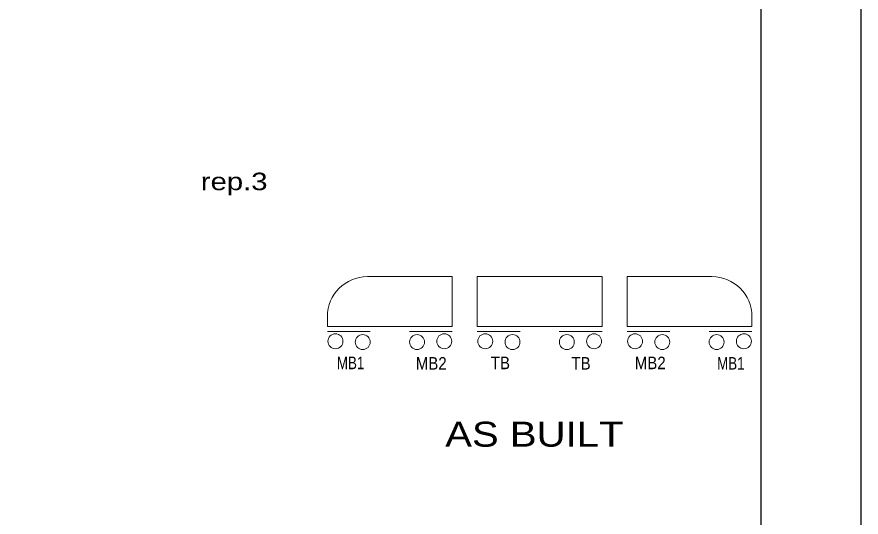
# Model space of a CAD drawing. Extents: x -26 to 2005, y -56 to 785.
# Drawn here: x 993.6 to 1162.7, y 53.9 to 154 of the extents above; entities that cross this region are included whole.
import ezdxf
from ezdxf.enums import TextEntityAlignment as Align

# ---------------------------------------------------------------- set-up
doc = ezdxf.new("R2010")
doc.units = 0
doc.layers.add('21', color=7, linetype='Continuous', lineweight=13)

msp = doc.modelspace()

# ---------------------------------------------------------------- linework, layer by layer
at = {"layer": '21', "lineweight": 25}
msp.add_line((1142.652, -35.738), (1142.652, 765.262), dxfattribs=at)
at = {"layer": '21'}
for p, q in [((1063.779, 102.018), (1080.779, 102.018)), ((1080.779, 92.018), (1080.779, 102.018)), ((1085.779, 92.018), (1085.779, 102.018)), ((1085.779, 102.018), (1110.779, 102.018)), ((1110.779, 92.018), (1110.779, 102.018)), ((1115.779, 102.018), (1132.779, 102.018)), ((1115.779, 92.018), (1115.779, 102.018)), ((1055.779, 92.018), (1055.779, 94.018)), ((1140.779, 92.018), (1140.779, 94.018)), ((1055.779, 92.018), (1080.779, 92.018)), ((1085.779, 92.018), (1110.779, 92.018)), ((1115.779, 92.018), (1140.779, 92.018)), ((1055.779, 91.018), (1064.354, 91.018)), ((1072.205, 91.018), (1080.779, 91.018)), ((1085.779, 91.018), (1094.354, 91.018)), ((1102.205, 91.018), (1110.779, 91.018)), ((1115.779, 91.018), (1124.354, 91.018)), ((1132.205, 91.018), (1140.779, 91.018))]:
    msp.add_line(p, q, dxfattribs=at)
at = {"layer": '21', "lineweight": 25}
msp.add_lwpolyline([(-26.348, -55.738), (1162.652, -55.738), (1162.652, 785.262)], dxfattribs=at)
at = {"layer": '21'}
for centre in [(1057.386, 89.067), (1062.84, 88.912), (1073.718, 88.912), (1079.172, 89.067), (1087.386, 89.067), (1092.84, 88.912), (1103.718, 88.912), (1109.172, 89.067), (1117.386, 89.067), (1122.84, 88.912), (1133.718, 88.912), (1139.172, 89.067)]:
    msp.add_circle(centre, 1.5, dxfattribs=at)
for centre, start, end in [((1063.779, 94.018), 90, 180), ((1132.779, 94.018), 0, 90)]:
    msp.add_arc(centre, 8, start, end, dxfattribs=at)

# ---------------------------------------------------------------- texts
for s, height, width, p in [('rep.3', 3.505, 1.25, (1037.1, 119.311)), ('MB1', 2.504, 0.8, (1060.415, 83.476)), ('MB2', 2.504, 0.9, (1076.562, 83.393)), ('TB', 2.504, 0.9, (1090.415, 83.476)), ('TB', 2.504, 0.9, (1106.562, 83.393)), ('MB2', 2.504, 0.9, (1120.415, 83.476)), ('MB1', 2.504, 0.8, (1136.562, 83.393)), ('AS BUILT', 5.007, 1.2, (1097.221, 67.963))]:
    msp.add_text(s, height=height, dxfattribs=dict(at, width=width)).set_placement(p, align=Align.CENTER)

doc.saveas('drawing.dxf')
